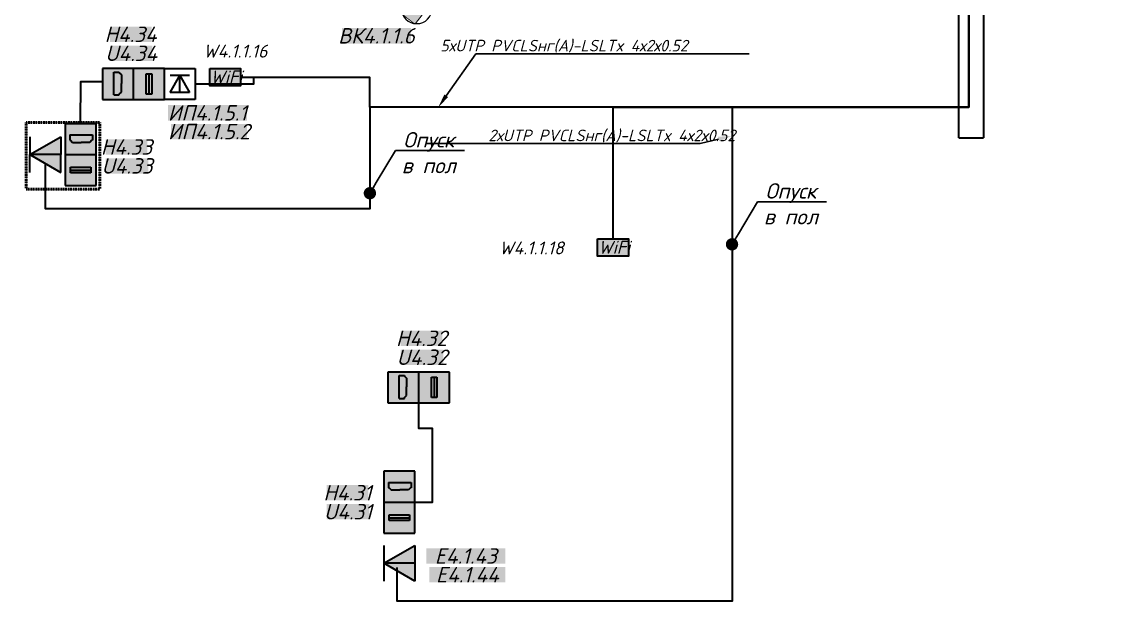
# Model space of a CAD drawing. Header units: millimetres. Extents: x 6978 to 881500, y -130874 to -2349.
# Drawn here: x 723780 to 741475, y -128254 to -118876 of the extents above; entities that cross this region are included whole.
import ezdxf
from ezdxf import colors
from ezdxf.entities.mleader import LeaderData, LeaderLine
from ezdxf.math import Vec2, Vec3

# ---------------------------------------------------------------- set-up
doc = ezdxf.new("R2010")
doc.units = ezdxf.units.MM
doc.set_wipeout_variables(frame=1)
doc.linetypes.add('HIDDEN2', pattern=[4.7625, 3.175, -1.5875])
for name, color, linetype, lineweight in [('СКС-РОЗЕТКИ', 7, 'Continuous', 50), ('СС_Выноски', 7, 'Continuous', 15), ('СС_СКК_Лоток', 170, 'Continuous', 30), ('СС_СКС_Кабель', 6, 'Continuous', 30), ('СС_СКС_Оборудование', 6, 'Continuous', 30)]:
    doc.layers.add(name, color=color, linetype=linetype, lineweight=lineweight)
doc.styles.add('ISOCPEUR', font='isocpeui.ttf', dxfattribs={"height": 2.5})
doc.linetypes.add('Рабочее в трубе  _о_о_', pattern='A,5,2,[133,ltypeshp.shx,S=0.4,R=0,X=0,Y=0.75],3', length=10)

# ---------------------------------------------------------------- blocks, each defined once
blk = doc.blocks.new('Лоток 4 этаж')
at = {"layer": 'СС_СКК_Лоток'}
for p, q in [((738958, -120752), (738958, -111307)), ((739358, -111707), (739358, -120752)), ((738958, -120752), (739358, -120752))]:
    blk.add_line(p, q, dxfattribs=at)
blk = doc.blocks.new('Розетки HDMI и USB')
at = {"true_color": 0xffffff, "transparency": 33554687}
h = blk.add_hatch(color=7, dxfattribs=at)
h.dxf.hatch_style = 1
h.paths.add_polyline_path([(237.4, 474.8), (0, 474.8), (0, 237.4), (237.4, 237.4)])
h.paths.add_polyline_path([(210.7, 388), (210.7, 348), (204.7, 348), (189.7, 331), (122.7, 331), (55.7, 331), (40.7, 348), (34.7, 348), (34.7, 388)], flags=16)
h = blk.add_hatch(color=7, dxfattribs=at)
h.dxf.hatch_style = 1
h.paths.add_polyline_path([(210.7, 388), (34.7, 388), (34.7, 348), (40.7, 348), (55.7, 331), (122.7, 331), (189.7, 331), (204.7, 348), (210.7, 348)])
h = blk.add_hatch(color=7, dxfattribs=at)
h.dxf.hatch_style = 1
h.paths.add_polyline_path([(237.4, 237.4), (0, 237.4), (0, 0), (237.4, 0)])
h.paths.add_polyline_path([(196.7, 140), (196.7, 97), (40.7, 97), (40.7, 140)], flags=16)
h.paths.add_polyline_path([(196.7, 140), (40.7, 140), (40.7, 117), (196.7, 117)], flags=0)
h = blk.add_hatch(color=7, dxfattribs=at)
h.dxf.hatch_style = 1
h.paths.add_polyline_path([(196.7, 140), (40.7, 140), (40.7, 117), (196.7, 117)])
at = {"true_color": 0x000000, "transparency": 33554687}
h = blk.add_hatch(color=18, dxfattribs=at)
h.dxf.hatch_style = 1
h.paths.add_polyline_path([(196.7, 117), (40.7, 117), (40.7, 97), (196.7, 97)])
at = {"layer": 'СС_СКС_Кабель', "color": 0}
for p, q in [((0, 474.8), (0, 0)), ((237.4, 474.8), (0, 474.8)), ((237.4, 0), (237.4, 474.8)), ((34.7, 388), (210.7, 388)), ((34.7, 388), (34.7, 348)), ((34.7, 348), (40.7, 348)), ((40.7, 348), (55.7, 331)), ((204.7, 348), (189.7, 331)), ((210.7, 348), (204.7, 348)), ((210.7, 388), (210.7, 348)), ((55.7, 331), (122.7, 331)), ((189.7, 331), (122.7, 331)), ((0, 237.4), (237.4, 237.4)), ((40.7, 140), (196.7, 140)), ((40.7, 97), (40.7, 140)), ((40.7, 117), (196.7, 117)), ((196.7, 97), (40.7, 97)), ((196.7, 140), (196.7, 97)), ((0, 0), (237.4, 0))]:
    blk.add_line(p, q, dxfattribs=at)
blk = doc.blocks.new('*U24')
at = {"color": 0}
for p, q in [((0, -38), (0, 462)), ((0, 462), (500, 462)), ((500, 462), (500, -38)), ((92, 76), (250, 348)), ((407, 348), (92, 348)), ((250, 348), (407, 76)), ((250, 76), (250, 348)), ((407, 76), (92, 76)), ((500, -38), (0, -38))]:
    blk.add_line(p, q, dxfattribs=at)
blk = doc.blocks.new('*U277')
at = {"true_color": 0xffffff, "transparency": 33554687}
h = blk.add_hatch(color=7, dxfattribs=at)
h.dxf.hatch_style = 1
h.paths.add_polyline_path([(0, 338), (0, 0), (599, 0), (599, 338)])
at = {"color": 0}
blk.add_lwpolyline([(0, 338), (599, 338), (599, 0), (0, 0)], close=True, dxfattribs=at)
at = {"color": 0, "insert": (13, 300), "char_height": 250, "attachment_point": 1, "style": 'ISOCPEUR'}
blk.add_mtext_dynamic_manual_height_columns('WiFi', width=599, gutter_width=1250, heights=[0], dxfattribs=at)
at = {"color": 18, "true_color": 0x000000, "style": 'ISOCPEUR'}
blk.add_attdef('НАЗВАНИЕ', (-126, 551), '', height=250, dxfattribs=at)
blk = doc.blocks.new('_Dot')
at = {"color": 0, "linetype": 'ByBlock', "lineweight": -2}
blk.add_line((-0.5, 0), (-1, 0), dxfattribs=at)
at = {"color": 0, "linetype": 'ByBlock', "const_width": 0.5}
blk.add_lwpolyline([(-0.25, 0, 1), (0.25, 0, 1)], format="xyb", close=True, dxfattribs=at)
blk = doc.blocks.new('*U199')
at = {"color": 3, "lineweight": 30}
blk.add_lwpolyline([(370, -467), (-266, -109), (3, 370), (639, 12)], close=True, dxfattribs=at)
at = {"color": 0, "lineweight": 0}
blk.add_wipeout([(-266, -109), (3, 370), (639, 12), (370, -467)], dxfattribs=at)
blk.add_hatch(color=3).paths.add_polyline_path([(-440, -12), (-132, 130), (-171, 467)])
at = {"lineweight": 30}
h = blk.add_hatch(color=3, dxfattribs=at)
h.dxf.hatch_style = 1
h.paths.add_polyline_path([(3, 370), (-266, -109), (370, -467), (639, 12)])
at = {"color": 3, "lineweight": 30}
for points in [[(-440, -12), (-171, 467)], [(-440, -12), (-132, 130), (-171, 467)]]:
    blk.add_lwpolyline(points, dxfattribs=at)
at = {"color": 3, "lineweight": 0}
blk.add_circle((100, 0), 540, dxfattribs=at)
blk = doc.blocks.new('*U23')
at = {"true_color": 0xffffff, "transparency": 33554687}
h = blk.add_hatch(color=7, dxfattribs=at)
h.dxf.hatch_style = 1
h.paths.add_polyline_path([(157.5, 272.8), (0, 272.8), (157.5, 0)])
h.paths.add_polyline_path([(315, 272.8), (157.5, 272.8), (157.5, 0)])
at = {"color": 0}
for p, q in [((0, 272.8), (315, 272.8)), ((157.5, 0), (0, 272.8)), ((315, 272.8), (157.5, 0)), ((157.5, 272.8), (157.5, 0)), ((0, 0), (315, 0))]:
    blk.add_line(p, q, dxfattribs=at)
blk = doc.blocks.new('Модуль на 1 RJ')
at = {"true_color": 0xffffff}
h = blk.add_hatch(color=7, dxfattribs=at)
h.dxf.hatch_style = 1
h.paths.add_polyline_path([(0, 250), (-289, 250), (0, -250)])
at = {"color": 0, "lineweight": 30}
for p, q in [((-289, 250), (0, 250)), ((0, -250), (-289, 250)), ((0, 250), (0, -250)), ((-289, -250), (0, -250))]:
    blk.add_line(p, q, dxfattribs=at)
blk = doc.blocks.new('*U2176')
at = {"true_color": 0xffffff, "transparency": 33554687}
h = blk.add_hatch(color=7, dxfattribs=at)
h.dxf.hatch_style = 1
h.paths.add_polyline_path([(0, 338), (0, 0), (599, 0), (599, 338)])
at = {"color": 0}
blk.add_lwpolyline([(0, 338), (599, 338), (599, 0), (0, 0)], close=True, dxfattribs=at)
at = {"color": 0, "insert": (13, 300), "char_height": 250, "attachment_point": 1, "style": 'ISOCPEUR'}
blk.add_mtext_dynamic_manual_height_columns('WiFi', width=599, gutter_width=1250, heights=[0], dxfattribs=at)
at = {"color": 18, "true_color": 0x000000, "style": 'ISOCPEUR'}
blk.add_attdef('НАЗВАНИЕ', (-1910, 37), '', height=250, dxfattribs=at)

msp = doc.modelspace()

# ---------------------------------------------------------------- linework, layer by layer
at = {"layer": 'СКС-РОЗЕТКИ', "color": 7, "linetype": 'HIDDEN2'}
msp.add_lwpolyline([(723851.9, -120506.4), (725045.3, -120506.4), (725045.3, -121585.4), (723851.9, -121585.4)], close=True, dxfattribs=at)
at = {"layer": 'СС_СКС_Кабель'}
for points in [[(742224.6, -114089.2), (742224.6, -112937.4), (743101.4, -112937.4), (743101.4, -111517.8), (739122.6, -111517.8), (739122.6, -120257.5), (729418.5, -120257.5), (729418.5, -119776.6), (727534.3, -119776.6), (727534.3, -119882.6), (726589.6, -119882.6)], [(742224.6, -114089.2), (742224.6, -112937.4), (743101.4, -112937.4), (743101.4, -111517.8), (739122.6, -111517.8), (739122.6, -120257.5), (729418.5, -120257.5), (729418.5, -119776.6), (727325, -119776.6)], [(742224.6, -114089.2), (742224.6, -112937.4), (743101.4, -112937.4), (743101.4, -111517.8), (739122.6, -111517.8), (739122.6, -120257.5), (729418.5, -120257.5), (729418.5, -121650)], [(742224.6, -114089.2), (742224.6, -112937.4), (743101.4, -112937.4), (743101.4, -111517.8), (739122.6, -111517.8), (739122.6, -120257.5), (735284.3, -120257.5), (735284.3, -122477.8)]]:
    msp.add_lwpolyline(points, dxfattribs=at)
at = {"layer": 'СС_СКС_Кабель', "color": 6, "ltscale": 100}
msp.add_lwpolyline([(733357.7, -122389.1), (733357.7, -120257.5), (739122.6, -120257.5), (739122.6, -111517.8), (743101.4, -111517.8), (743101.4, -112937.4), (742224.6, -112937.4), (742224.6, -114089.2)], dxfattribs=at)
at = {"layer": 'СС_СКС_Кабель', "color": 67, "linetype": 'Рабочее в трубе  _о_о_', "true_color": 0x727430}
for points in [[(724732.6, -120524.7), (724734.6, -119843.2), (725089.6, -119843.2)], [(730145.2, -126651.6), (730430.8, -126651.6), (730432.3, -125458.2), (730209.3, -125458.2), (730209.3, -125045)]]:
    msp.add_lwpolyline(points, dxfattribs=at)
at = {"layer": 'СС_СКС_Кабель', "linetype": 'Рабочее в трубе  _о_о_', "ltscale": 100}
for points in [[(729418.5, -121650), (729418.5, -121901.1), (724161.2, -121901.1), (724161.2, -121169.1)], [(735284.3, -122477.8), (735284.3, -128254), (729859.5, -128254), (729859.5, -127708.2)]]:
    msp.add_lwpolyline(points, dxfattribs=at)

# ---------------------------------------------------------------- block references
msp.add_blockref('Лоток 4 этаж', (0, 0))
at = {"rotation": 270}
msp.add_blockref('Модуль на 1 RJ', (724161.2, -121024.7), dxfattribs=at)
at = {"xscale": -1, "rotation": 270}
msp.add_blockref('Модуль на 1 RJ', (724161.2, -121024.7), dxfattribs=at)
at = {"layer": 'СС_СКС_Оборудование', "color": 30, "xscale": 0.8347245409015025, "yscale": 0.8347245409015025, "zscale": 0.8347245409015025}
for name, p, values in [('*U277', (726825, -119914.7), {'НАЗВАНИЕ': 'W4.1.1.16'}), ('*U2176', (733107.7, -122671.2), {'НАЗВАНИЕ': 'W4.1.1.18'})]:
    msp.add_blockref(name, p, dxfattribs=at).add_auto_attribs(values)
at = {"layer": 'СС_СКС_Оборудование', "color": 180, "xscale": 2.106060307287632, "yscale": 2.106060307287632, "zscale": 2.106060307287632, "rotation": 90}
for p in [(726089.6, -120132.6), (730709.3, -125045)]:
    msp.add_blockref('Розетки HDMI и USB', p, dxfattribs=at)
at = {"layer": 'СС_СКС_Оборудование'}
msp.add_blockref('*U24', (726089.6, -120094.5), dxfattribs=at)
at = {"layer": 'СС_СКС_Оборудование', "color": 180, "xscale": 2.106060307287632, "yscale": 2.106060307287632, "zscale": 2.106060307287632}
for p in [(724482.6, -121524.7), (729645.2, -127151.6)]:
    msp.add_blockref('Розетки HDMI и USB', p, dxfattribs=at)
at = {"layer": 'СС_СКС_Оборудование', "color": 7, "xscale": 1.832857997427302, "yscale": 1.832857997427302, "zscale": 1.832857997427302, "rotation": 270}
msp.add_blockref('*U23', (729645.2, -127351.7), dxfattribs=at)

# ---------------------------------------------------------------- texts
at = {"layer": 'СС_СКС_Оборудование', "color": 18, "true_color": 0x000000, "char_height": 250, "attachment_point": 5, "style": 'ISOCPEUR', "bg_fill": 1, "box_fill_scale": 1, "bg_fill_color": 7, "bg_fill_true_color": 16777215, "bg_fill_transparency": 0}
for s, width, heights, insert in [('H4.34', 673.91, [275.9], (725543.8, -119077.7)), ('U4.34', 688.952, [0], (725551.4, -119385.3, 0.5)), ('ИП4.1.5.1', 1280.189, [0], (726786.8, -120349.8)), ('ИП4.1.5.2', 1233.516, [0], (726811.7, -120652.8)), ('H4.33', 673.91, [275.9], (725477.2, -120901.3)), ('U4.33', 688.952, [0], (725484.8, -121208.8, 0.5)), ('H4.32', 673.91, [275.9], (730256.1, -123998.7)), ('U4.32', 688.952, [0], (730263.7, -124306.2, 0.5)), ('H4.31', 673.91, [275.9], (729056.5, -126499.3)), ('U4.31', 688.952, [0], (729064.1, -126806.9, 0.5)), ('E4.1.43', 1280.189, [0], (730973, -127523.1)), ('E4.1.44', 1233.516, [0], (730997.9, -127826.1))]:
    msp.add_mtext_dynamic_manual_height_columns(s, width=width, gutter_width=1250, heights=heights, dxfattribs=dict(at, insert=insert))

# ---------------------------------------------------------------- leaders
at = {"layer": 'СС_Выноски', "color": 7}
ml = msp.add_multileader_mtext('Standard', dxfattribs=at)
ml.set_content('{\\C256;5хUTP PVCLSнг(А)-LSLTx 4х2х0.52}', color=7, style='ISOCPEUR')
ml.set_leader_properties(lineweight=25)
ml.build(insert=Vec2(0, 0))
ml.multileader.update_dxf_attribs({"text_left_attachment_type": 6, "text_right_attachment_type": 6, "dogleg_length": 150, "arrow_head_size": 225, "scale": 75})
ctx = ml.context
ctx.base_point, ctx.scale, ctx.char_height, ctx.arrow_head_size, ctx.landing_gap_size, ctx.plane_origin = Vec3(731283.1, -119392.2), 75, 187.5, 225, 150, Vec3(758885, -125989.4)
ctx.left_attachment, ctx.right_attachment, ctx.text_align_type = 6, 6, 1
notes = []
notes.append((ctx, [(0, (1, 1, 0), (731133.1, -119392.2), (1, 0), 150, [(1, [(730526.6, -120257.5)], 0, [])])]))
ctx.mtext.insert, ctx.mtext.width, ctx.mtext.defined_height, ctx.mtext.alignment, ctx.mtext.line_spacing_factor, ctx.mtext.flow_direction = Vec3(732563.3, -119167.2), 2612.977, 428.7, 2, 0.8, 5
ml = msp.add_multileader_mtext('Standard', dxfattribs=at)
ml.set_content('{\\C256;5хUTP PVCLSнг(А)-LSLTx 4х2х0.52}', color=7, style='ISOCPEUR')
ml.set_leader_properties(lineweight=25)
ml.build(insert=Vec2(0, 0))
ml.multileader.update_dxf_attribs({"text_left_attachment_type": 6, "text_right_attachment_type": 6, "dogleg_length": 150, "arrow_head_size": 225, "scale": 75})
ctx = ml.context
ctx.base_point, ctx.scale, ctx.char_height, ctx.arrow_head_size, ctx.landing_gap_size, ctx.plane_origin = Vec3(641586, -120036.3), 75, 187.5, 225, 150, Vec3(673171.1, -126538.1)
ctx.left_attachment, ctx.right_attachment, ctx.text_align_type = 6, 6, 1
notes.append((ctx, [(1, (1, 1, 0), (644296.5, -120036.3), (-1, 0), 150, [(1, [(644812.7, -120806.1)], 0, [])])]))
ctx.mtext.insert, ctx.mtext.width, ctx.mtext.defined_height, ctx.mtext.alignment, ctx.mtext.line_spacing_factor, ctx.mtext.flow_direction = Vec3(642866.2, -119811.3), 2612.977, 428.7, 2, 0.8, 5
ml = msp.add_multileader_mtext('Standard', dxfattribs=at)
ml.set_content('{\\C256;4хUTP PVCLSнг(А)-LSLTx 4х2х0.52}', color=7, style='ISOCPEUR')
ml.set_leader_properties(lineweight=25)
ml.build(insert=Vec2(0, 0))
ml.multileader.update_dxf_attribs({"text_left_attachment_type": 6, "text_right_attachment_type": 6, "dogleg_length": 150, "arrow_head_size": 225, "scale": 75})
ctx = ml.context
ctx.base_point, ctx.scale, ctx.char_height, ctx.arrow_head_size, ctx.landing_gap_size, ctx.plane_origin = Vec3(782233.2, -120112.1), 75, 187.5, 225, 150, Vec3(813627.9, -126600.8)
ctx.left_attachment, ctx.right_attachment, ctx.text_align_type = 6, 6, 1
notes.append((ctx, [(1, (1, 1, 0), (784943.7, -120112.1), (-1, 0), 150, [(1, [(785269.6, -120868.9)], 0, [])])]))
ctx.mtext.insert, ctx.mtext.width, ctx.mtext.defined_height, ctx.mtext.alignment, ctx.mtext.line_spacing_factor, ctx.mtext.flow_direction = Vec3(783513.4, -119887.1), 2612.977, 428.7, 2, 0.8, 5
ml = msp.add_multileader_mtext('Standard', dxfattribs=at)
ml.set_content('{\\C256;2хUTP PVCLSнг(А)-LSLTx 4х2х0.52}', color=7, style='ISOCPEUR')
ml.set_leader_properties(lineweight=25)
ml.build(insert=Vec2(0, 0))
ml.multileader.update_dxf_attribs({"text_left_attachment_type": 6, "text_right_attachment_type": 6, "dogleg_length": 150, "arrow_head_size": 225, "scale": 75})
ctx = ml.context
ctx.base_point, ctx.scale, ctx.char_height, ctx.arrow_head_size, ctx.landing_gap_size, ctx.plane_origin = Vec3(646508.7, -121238.7), 75, 187.5, 225, 150, Vec3(678093.8, -126325.6)
ctx.left_attachment, ctx.right_attachment, ctx.text_align_type = 6, 6, 1
notes.append((ctx, [(1, (1, 1, 0), (649219.2, -121238.7), (-1, 0), 150, [(1, [(649735.4, -120593.7)], 0, [])])]))
ctx.mtext.insert, ctx.mtext.width, ctx.mtext.defined_height, ctx.mtext.alignment, ctx.mtext.line_spacing_factor, ctx.mtext.flow_direction = Vec3(647788.9, -121013.7), 2612.977, 428.7, 2, 0.8, 5
ml = msp.add_multileader_mtext('Standard', dxfattribs=at)
ml.set_content('{\\C256;2хUTP PVCLSнг(А)-LSLTx 4х2х0.52}', color=7, style='ISOCPEUR')
ml.set_leader_properties(lineweight=25)
ml.build(insert=Vec2(0, 0))
ml.multileader.update_dxf_attribs({"text_left_attachment_type": 6, "text_right_attachment_type": 6, "dogleg_length": 150, "arrow_head_size": 225, "scale": 75})
ctx = ml.context
ctx.base_point, ctx.scale, ctx.char_height, ctx.arrow_head_size, ctx.landing_gap_size, ctx.plane_origin = Vec3(732057.5, -120846.2), 75, 187.5, 225, 150, Vec3(763642.7, -126452.1)
ctx.left_attachment, ctx.right_attachment, ctx.text_align_type = 6, 6, 1
notes.append((ctx, [(1, (1, 1, 0), (734768, -120846.2), (-1, 0), 150, [(1, [(735284.3, -120720.2)], 0, [])])]))
ctx.mtext.insert, ctx.mtext.width, ctx.mtext.defined_height, ctx.mtext.alignment, ctx.mtext.line_spacing_factor, ctx.mtext.flow_direction = Vec3(733337.8, -120621.2), 2612.977, 428.7, 2, 0.8, 5
ml = msp.add_multileader_mtext('Standard', dxfattribs=at)
ml.set_content('{\\C256;5хUTP PVCLSнг(А)-LSLTx 4х2х0.52}', color=7, style='ISOCPEUR')
ml.set_leader_properties(lineweight=25)
ml.build(insert=Vec2(0, 0))
ml.multileader.update_dxf_attribs({"text_left_attachment_type": 6, "text_right_attachment_type": 6, "dogleg_length": 150, "arrow_head_size": 225, "scale": 75})
ctx = ml.context
ctx.base_point, ctx.scale, ctx.char_height, ctx.arrow_head_size, ctx.landing_gap_size, ctx.plane_origin = Vec3(779795.9, -120949.7), 75, 187.5, 225, 150, Vec3(811262.5, -127830.4)
ctx.left_attachment, ctx.right_attachment, ctx.text_align_type = 6, 6, 1
notes.append((ctx, [(1, (1, 1, 0), (782506.4, -120949.7), (-1, 0), 150, [(1, [(782904.2, -122098.5)], 0, [])])]))
ctx.mtext.insert, ctx.mtext.width, ctx.mtext.defined_height, ctx.mtext.alignment, ctx.mtext.line_spacing_factor, ctx.mtext.flow_direction = Vec3(781076.1, -120724.7), 2612.977, 428.7, 2, 0.8, 5
ml = msp.add_multileader_mtext('Standard', dxfattribs=at)
ml.set_content('{\\C256;2хUTP PVCLSнг(А)-LSLTx 4х2х0.52}', color=7, style='ISOCPEUR')
ml.set_leader_properties(lineweight=25)
ml.build(insert=Vec2(0, 0))
ml.multileader.update_dxf_attribs({"text_left_attachment_type": 6, "text_right_attachment_type": 6, "dogleg_length": 150, "arrow_head_size": 225, "scale": 75})
ctx = ml.context
ctx.base_point, ctx.scale, ctx.char_height, ctx.arrow_head_size, ctx.landing_gap_size, ctx.plane_origin = Vec3(638821.7, -121705.6), 75, 187.5, 225, 150, Vec3(670406.8, -127311.5)
ctx.left_attachment, ctx.right_attachment, ctx.text_align_type = 6, 6, 1
notes.append((ctx, [(1, (1, 1, 0), (641532.2, -121705.6), (-1, 0), 150, [(1, [(642048.4, -121579.6)], 0, [])])]))
ctx.mtext.insert, ctx.mtext.width, ctx.mtext.defined_height, ctx.mtext.alignment, ctx.mtext.line_spacing_factor, ctx.mtext.flow_direction = Vec3(640101.9, -121480.6), 2612.977, 428.7, 2, 0.8, 5
ml = msp.add_multileader_mtext('Standard', dxfattribs=at)
ml.set_content('{\\C256;2хUTP PVCLSнг(А)-LSLTx 4х2х0.52}', color=7, style='ISOCPEUR')
ml.set_leader_properties(lineweight=25)
ml.build(insert=Vec2(0, 0))
ml.multileader.update_dxf_attribs({"text_left_attachment_type": 6, "text_right_attachment_type": 6, "dogleg_length": 150, "arrow_head_size": 225, "scale": 75})
ctx = ml.context
ctx.base_point, ctx.scale, ctx.char_height, ctx.arrow_head_size, ctx.landing_gap_size, ctx.plane_origin = Vec3(776662.4, -123443.4), 75, 187.5, 225, 150, Vec3(808057.2, -129932.1)
ctx.left_attachment, ctx.right_attachment, ctx.text_align_type = 6, 6, 1
notes.append((ctx, [(1, (1, 1, 0), (779372.9, -123443.4), (-1, 0), 150, [(1, [(779698.8, -124200.2)], 0, [])])]))
ctx.mtext.insert, ctx.mtext.width, ctx.mtext.defined_height, ctx.mtext.alignment, ctx.mtext.line_spacing_factor, ctx.mtext.flow_direction = Vec3(777942.7, -123218.4), 2612.977, 428.7, 2, 0.8, 5
at = {"layer": 'СС_СКК_Лоток', "color": 7, "lineweight": 0}
ml = msp.add_multileader_mtext('Standard', dxfattribs=at)
ml.set_content('Опуск\\Pв пол', color=7, style='ISOCPEUR')
ml.set_leader_properties()
ml.set_arrow_properties(name='DOT')
ml.build(insert=Vec2(0, 0))
ml.multileader.update_dxf_attribs({"text_left_attachment_type": 6, "text_right_attachment_type": 6, "dogleg_length": 100, "arrow_head_size": 200})
ctx = ml.context
ctx.base_point, ctx.char_height, ctx.arrow_head_size, ctx.landing_gap_size, ctx.plane_origin = Vec3(729933.3, -120960.6), 250, 200, 0, Vec3(737638, -123917.4)
ctx.left_attachment, ctx.right_attachment, ctx.text_align_type = 6, 6, 1
notes.append((ctx, [(1, (1, 1, 0), (729833.3, -120960.6), (1, 0), 100, [(0, [(729418.5, -121650)], 0, [])])]))
ctx.mtext.insert, ctx.mtext.width, ctx.mtext.alignment, ctx.mtext.flow_direction = Vec3(730372.7, -120660.6), 2467.274, 2, 5
ml = msp.add_multileader_mtext('Standard', dxfattribs=at)
ml.set_content('Опуск\\Pв пол', color=7, style='ISOCPEUR')
ml.set_leader_properties()
ml.set_arrow_properties(name='DOT')
ml.build(insert=Vec2(0, 0))
ml.multileader.update_dxf_attribs({"text_left_attachment_type": 6, "text_right_attachment_type": 6, "dogleg_length": 100, "arrow_head_size": 200})
ctx = ml.context
ctx.base_point, ctx.char_height, ctx.arrow_head_size, ctx.landing_gap_size, ctx.plane_origin = Vec3(735799.1, -121788.5), 250, 200, 0, Vec3(743503.8, -124745.3)
ctx.left_attachment, ctx.right_attachment, ctx.text_align_type = 6, 6, 1
notes.append((ctx, [(1, (1, 1, 0), (735699.1, -121788.5), (1, 0), 100, [(0, [(735284.3, -122477.8)], 0, [])])]))
ctx.mtext.insert, ctx.mtext.width, ctx.mtext.alignment, ctx.mtext.flow_direction = Vec3(736238.5, -121488.5), 2467.274, 2, 5
for ctx, leaders in notes:
    for number, flags, end, landing, length, lines in leaders:
        leader = LeaderData()
        leader.index, (leader.has_last_leader_line, leader.has_dogleg_vector, leader.attachment_direction) = number, flags
        leader.last_leader_point, leader.dogleg_vector, leader.dogleg_length = Vec3(end), Vec3(landing), length
        for number, points, colour, breaks in lines:
            line = LeaderLine()
            line.index, line.vertices, line.color, line.breaks = number, Vec3.list(points), colors.encode_raw_color(colour), breaks
            leader.lines.append(line)
        ctx.leaders.append(leader)

# ---------------------------------------------------------------- next in the draw order: block references
at = {"layer": 'СС_СКС_Оборудование', "xscale": -0.463041186499115, "yscale": 0.463041186499115, "zscale": 0.463041186499115, "rotation": 22.5747827013192}
msp.add_blockref('*U199', (730219.8, -118637.8), dxfattribs=at)

# ---------------------------------------------------------------- next in the draw order: texts
at = {"layer": 'СС_СКС_Оборудование', "color": 18, "true_color": 0x000000, "insert": (729525.2, -119102.4), "char_height": 250, "attachment_point": 5, "style": 'ISOCPEUR', "bg_fill": 1, "box_fill_scale": 1, "bg_fill_color": 7, "bg_fill_true_color": 16777215, "bg_fill_transparency": 0}
msp.add_mtext_dynamic_manual_height_columns('ВК4.1.1.6', width=1116.964, gutter_width=1250, heights=[0], dxfattribs=at)

doc.saveas('drawing.dxf')
